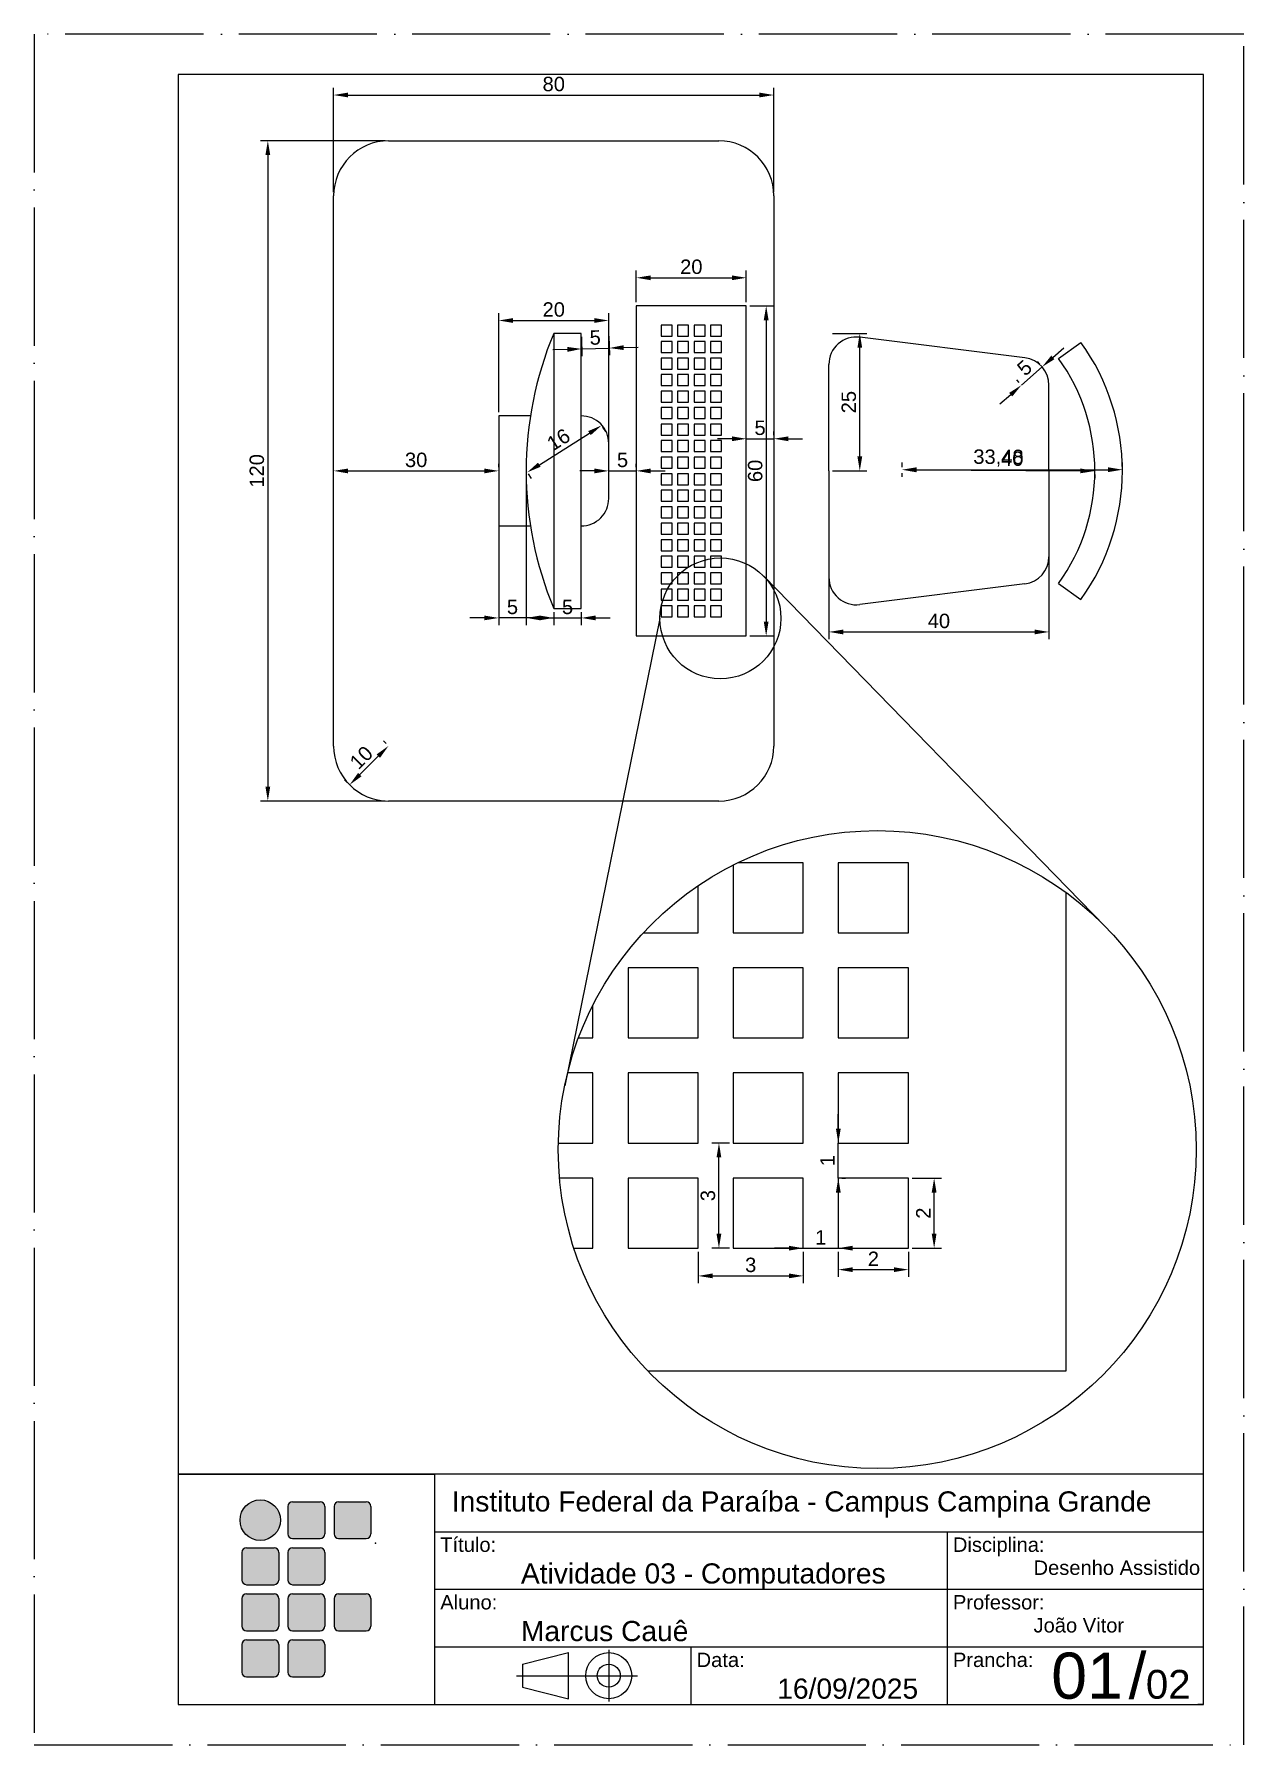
# Paper-space layout 'Layout1' of a CAD drawing. Header units: millimetres. Extents: x 0 to 210, y 0 to 297.
# The model-space entities are those that its viewports show. They can reach past a viewport. Long polylines and large blocks are cut down to what shows.
import ezdxf
from ezdxf.enums import TextEntityAlignment as Align

# ---------------------------------------------------------------- set-up
doc = ezdxf.new("R2010")
doc.units = ezdxf.units.MM
doc.linetypes.add('ACAD_ISO04W100', pattern=[30, 24, -3, 0, -3])
for name, color, linetype in [('Bordas', 10, 'Continuous'), ('Cotas', 5, 'Continuous'), ('Vports', 84, 'Continuous')]:
    doc.layers.add(name, color=color, linetype=linetype)
doc.layers.add('Limite_Folha', color=1, linetype='ACAD_ISO04W100', plot=False)
doc.layers.get('Vports').off()
doc.styles.get("Standard").update_dxf_attribs({"font": 'arial.ttf'})
doc.dimstyles.new('ISO-25', dxfattribs={"dimtxt": 2.5, "dimasz": 2.5, "dimexe": 1.25, "dimexo": 0.625, "dimtad": 1, "dimtxsty": 'Standard', "dimcen": 2.5, "dimadec": 0, "dimazin": 0, "dimtfac": 1, "dimtmove": 0, "dimatfit": 3, "dimfxl": 1, "dimarcsym": 0})

# ---------------------------------------------------------------- blocks, each defined once
blk = doc.blocks.new('Formato_A4')
at = {"layer": 'Bordas'}
blk.add_lwpolyline([(25, 7), (203, 7), (203, 290), (25, 290)], close=True, dxfattribs=at)
at = {"layer": 'Limite_Folha'}
blk.add_lwpolyline([(0, 0), (210, 0), (210, 297), (0, 297)], close=True, dxfattribs=at)
blk = doc.blocks.new('legenda_ifpb')
at = {"true_color": 0x991b1e}
h = blk.add_hatch(color=244, dxfattribs=at)
h.dxf.hatch_style = 1
h.paths.add_polyline_path([(-167.27, 32, 1), (-160.23, 32, 1)])
at = {"true_color": 0x136734}
h = blk.add_hatch(color=116, dxfattribs=at)
h.dxf.hatch_style = 1
h.paths.add_polyline_path([(-152.55, 34.4, 0.414214), (-153.35, 35.2), (-158.15, 35.2, 0.414214), (-158.95, 34.4), (-158.95, 29.6, 0.414214), (-158.15, 28.8), (-153.35, 28.8, 0.414214), (-152.55, 29.6)])
h.paths.add_polyline_path([(-144.55, 34.4, 0.414214), (-145.35, 35.2), (-150.15, 35.2, 0.414214), (-150.95, 34.4), (-150.95, 29.6, 0.414214), (-150.15, 28.8), (-145.35, 28.8, 0.414214), (-144.55, 29.6)])
h.paths.add_polyline_path([(-152.55, 26.4, 0.414214), (-153.35, 27.2), (-158.15, 27.2, 0.414214), (-158.95, 26.4), (-158.95, 21.6, 0.414214), (-158.15, 20.8), (-153.35, 20.8, 0.414214), (-152.55, 21.6)])
h.paths.add_polyline_path([(-160.55, 26.4, 0.414214), (-161.35, 27.2), (-166.15, 27.2, 0.414214), (-166.95, 26.4), (-166.95, 21.6, 0.414214), (-166.15, 20.8), (-161.35, 20.8, 0.414214), (-160.55, 21.6)])
h.paths.add_polyline_path([(-160.55, 18.4, 0.414214), (-161.35, 19.2), (-166.15, 19.2, 0.414214), (-166.95, 18.4), (-166.95, 13.6, 0.414214), (-166.15, 12.8), (-161.35, 12.8, 0.414214), (-160.55, 13.6)])
h.paths.add_polyline_path([(-152.55, 18.4, 0.414214), (-153.35, 19.2), (-158.15, 19.2, 0.414214), (-158.95, 18.4), (-158.95, 13.6, 0.414214), (-158.15, 12.8), (-153.35, 12.8, 0.414214), (-152.55, 13.6)])
h.paths.add_polyline_path([(-144.55, 18.4, 0.414214), (-145.35, 19.2), (-150.15, 19.2, 0.414214), (-150.95, 18.4), (-150.95, 13.6, 0.414214), (-150.15, 12.8), (-145.35, 12.8, 0.414214), (-144.55, 13.6)])
h.paths.add_polyline_path([(-152.55, 10.4, 0.414214), (-153.35, 11.2), (-158.15, 11.2, 0.414214), (-158.95, 10.4), (-158.95, 5.6, 0.414214), (-158.15, 4.8), (-153.35, 4.8, 0.414214), (-152.55, 5.6)])
h.paths.add_polyline_path([(-160.55, 10.4, 0.414214), (-161.35, 11.2), (-166.15, 11.2, 0.414214), (-166.95, 10.4), (-166.95, 5.6, 0.414214), (-166.15, 4.8), (-161.35, 4.8, 0.414214), (-160.55, 5.6)])
for p, q in [((0, 40), (-178, 40)), ((-178, 40), (-178, 0)), ((-178, 40), (-133.5, 40)), ((-133.5, 40), (-133.5, 0)), ((0, 0), (0, 40)), ((-158.95, 34.4), (-158.95, 29.6)), ((-158.15, 35.2), (-153.35, 35.2)), ((-152.55, 34.4), (-152.55, 29.6)), ((-150.95, 34.4), (-150.95, 29.6)), ((-150.15, 35.2), (-145.35, 35.2)), ((-144.55, 34.4), (-144.55, 29.6)), ((-133.5, 30), (0, 30)), ((-44.5, 30), (-44.5, 0)), ((-166.15, 27.2), (-161.35, 27.2)), ((-158.15, 28.8), (-153.35, 28.8)), ((-158.15, 27.2), (-153.35, 27.2)), ((-150.15, 28.8), (-145.35, 28.8)), ((-166.95, 26.4), (-166.95, 21.6)), ((-160.55, 26.4), (-160.55, 21.6)), ((-158.95, 26.4), (-158.95, 21.6)), ((-152.55, 26.4), (-152.55, 21.6)), ((-166.15, 20.8), (-161.35, 20.8)), ((-158.15, 20.8), (-153.35, 20.8)), ((-166.95, 18.4), (-166.95, 13.6)), ((-166.15, 19.2), (-161.35, 19.2)), ((-160.55, 18.4), (-160.55, 13.6)), ((-158.95, 18.4), (-158.95, 13.6)), ((-158.15, 19.2), (-153.35, 19.2)), ((-152.55, 18.4), (-152.55, 13.6)), ((-150.95, 18.4), (-150.95, 13.6)), ((-150.15, 19.2), (-145.35, 19.2)), ((-144.55, 18.4), (-144.55, 13.6)), ((-133.5, 20), (0, 20)), ((-166.15, 12.8), (-161.35, 12.8)), ((-158.15, 12.8), (-153.35, 12.8)), ((-150.15, 12.8), (-145.35, 12.8)), ((-166.95, 10.4), (-166.95, 5.6)), ((-166.15, 11.2), (-161.35, 11.2)), ((-160.55, 10.4), (-160.55, 5.6)), ((-158.95, 10.4), (-158.95, 5.6)), ((-158.15, 11.2), (-153.35, 11.2)), ((-152.55, 10.4), (-152.55, 5.6)), ((-133.5, 10), (0, 10)), ((-118.25, 7), (-110.25, 9)), ((-110.25, 1), (-110.25, 9)), ((-103.25, 9.5), (-103.25, 0.5)), ((-89, 10), (-89, 0)), ((-118.25, 7), (-118.25, 3)), ((-166.15, 4.8), (-161.35, 4.8)), ((-158.15, 4.8), (-153.35, 4.8)), ((-118.25, 3), (-110.25, 1)), ((-178, 0), (0, 0)), ((0, 0), (-1, 0))]:
    blk.add_line(p, q)
at = {"linetype": 'ACAD_ISO04W100'}
blk.add_line((-119.25, 5), (-98.25, 5), dxfattribs=at)
for centre, radius in [((-163.75, 32), 3.52), ((-103.25, 5), 4), ((-103.25, 5), 2)]:
    blk.add_circle(centre, radius)
for centre, start, end in [((-158.15, 34.4), 90, 180), ((-153.35, 34.4), 0, 90), ((-150.15, 34.4), 90, 180), ((-145.35, 34.4), 0, 90), ((-166.15, 26.4), 90, 180), ((-161.35, 26.4), 0, 90), ((-158.15, 29.6), 180, 270), ((-158.15, 26.4), 90, 180), ((-153.35, 29.6), 270, 0), ((-153.35, 26.4), 0, 90), ((-150.15, 29.6), 180, 270), ((-145.35, 29.6), 270, 0), ((-166.15, 21.6), 180, 270), ((-161.35, 21.6), 270, 0), ((-158.15, 21.6), 180, 270), ((-153.35, 21.6), 270, 0), ((-166.15, 18.4), 90, 180), ((-161.35, 18.4), 0, 90), ((-158.15, 18.4), 90, 180), ((-153.35, 18.4), 0, 90), ((-150.15, 18.4), 90, 180), ((-145.35, 18.4), 0, 90), ((-166.15, 13.6), 180, 270), ((-161.35, 13.6), 270, 0), ((-158.15, 13.6), 180, 270), ((-153.35, 13.6), 270, 0), ((-150.15, 13.6), 180, 270), ((-145.35, 13.6), 270, 0), ((-166.15, 10.4), 90, 180), ((-161.35, 10.4), 0, 90), ((-158.15, 10.4), 90, 180), ((-153.35, 10.4), 0, 90), ((-166.15, 5.6), 180, 270), ((-161.35, 5.6), 270, 0), ((-158.15, 5.6), 180, 270), ((-153.35, 5.6), 270, 0)]:
    blk.add_arc(centre, 0.8, start, end)
blk.add_point((-143.75, 28))
blk.add_text('/', height=8).set_placement((-13, 1))
at = {"attachment_point": 1}
for s, width, insert, char_height in [('Instituto Federal da Paraíba - Campus Campina Grande', 142.7313, (-130.5, 37), 3.5), ('Título:', 42.3317, (-132.5, 29), 2.5), ('Disciplina:', 42.3317, (-43.5, 29), 2.5), ('Desenho Assistido', 36.4824, (-29.5, 25), 2.5), ('Aluno:', 42.3317, (-132.5, 19), 2.5), ('Professor:', 42.3317, (-43.5, 19), 2.5), ('João Vitor', 36.4824, (-29.5, 15), 2.5), ('Data:', 42.3317, (-88, 9), 2.5), ('Prancha:', 42.3317, (-43.5, 9), 2.5)]:
    blk.add_mtext_dynamic_manual_height_columns(s, width=width, gutter_width=12.5, heights=[0], dxfattribs=dict(at, insert=insert, char_height=char_height))
for tag, p, height in [('TITULO', (-118.5, 21), 3.5), ('NOME', (-118.5, 11), 3.5), ('TFOLHAS', (-10, 1), 5), ('DATA', (-74, 1), 3.5)]:
    blk.add_attdef(tag, p, '', height=height)
blk.add_attdef('FOLHA', text='', height=8).set_placement((-14, 1), align=Align.RIGHT)
blk = doc.blocks.new('*D22')
at = {"layer": 'Cotas', "color": 0, "lineweight": -2, "transparency": 16777216}
for p, q in [((51.98, 269.57), (51.98, 287.69)), ((54.48, 286.44), (125.91, 286.44)), ((128.41, 269.57), (128.41, 287.69))]:
    blk.add_line(p, q, dxfattribs=at)
at = {"layer": 'Cotas', "color": 0, "transparency": 16777216}
for points in [[(54.48, 286.86), (54.48, 286.03), (51.98, 286.44)], [(125.91, 286.86), (125.91, 286.03), (128.41, 286.44)]]:
    blk.add_solid(points, dxfattribs=at)
at = {"layer": 'Defpoints', "color": 0, "transparency": 16777216}
for p in [(128.41, 286.44), (51.98, 268.94), (128.41, 268.94)]:
    blk.add_point(p, dxfattribs=at)
at = {"layer": 'Cotas', "color": 0, "transparency": 16777216, "insert": (90.2, 288.34), "char_height": 2.5, "attachment_point": 5}
blk.add_mtext('80', dxfattribs=at)
blk = doc.blocks.new('*D23')
at = {"layer": 'Cotas', "color": 0, "lineweight": -2, "transparency": 16777216}
for p, q in [((60.91, 278.5), (39.31, 278.5)), ((40.56, 276), (40.56, 166.36)), ((60.91, 163.86), (39.31, 163.86))]:
    blk.add_line(p, q, dxfattribs=at)
at = {"layer": 'Cotas', "color": 0, "transparency": 16777216}
for points in [[(40.14, 276), (40.98, 276), (40.56, 278.5)], [(40.14, 166.36), (40.98, 166.36), (40.56, 163.86)]]:
    blk.add_solid(points, dxfattribs=at)
at = {"layer": 'Defpoints', "color": 0, "transparency": 16777216}
for p in [(61.54, 278.5), (40.56, 163.86), (61.54, 163.86)]:
    blk.add_point(p, dxfattribs=at)
at = {"layer": 'Cotas', "color": 0, "transparency": 16777216, "insert": (38.66, 221.18), "char_height": 2.5, "attachment_point": 5, "rotation": 90}
blk.add_mtext('120', dxfattribs=at)
blk = doc.blocks.new('*D24')
at = {"layer": 'Cotas', "color": 0, "lineweight": -2, "transparency": 16777216}
for p, q in [((80.64, 231.36), (80.64, 248.54)), ((83.14, 247.29), (97.25, 247.29)), ((99.75, 221.8), (99.75, 248.54))]:
    blk.add_line(p, q, dxfattribs=at)
at = {"layer": 'Cotas', "color": 0, "transparency": 16777216}
for points in [[(83.14, 247.71), (83.14, 246.88), (80.64, 247.29)], [(97.25, 247.71), (97.25, 246.88), (99.75, 247.29)]]:
    blk.add_solid(points, dxfattribs=at)
at = {"layer": 'Defpoints', "color": 0, "transparency": 16777216}
for p in [(99.75, 247.29), (80.64, 230.73), (99.75, 221.18)]:
    blk.add_point(p, dxfattribs=at)
at = {"layer": 'Cotas', "color": 0, "transparency": 16777216, "insert": (90.2, 249.19), "char_height": 2.5, "attachment_point": 5}
blk.add_mtext('20', dxfattribs=at)
blk = doc.blocks.new('*D25')
at = {"layer": 'Cotas', "color": 0, "lineweight": -2, "transparency": 16777216}
for p, q in [((51.98, 221.8), (51.98, 222.43)), ((54.48, 221.18), (78.14, 221.18)), ((80.64, 221.8), (80.64, 222.43))]:
    blk.add_line(p, q, dxfattribs=at)
at = {"layer": 'Cotas', "color": 0, "transparency": 16777216}
for points in [[(54.48, 221.59), (54.48, 220.76), (51.98, 221.18)], [(78.14, 221.59), (78.14, 220.76), (80.64, 221.18)]]:
    blk.add_solid(points, dxfattribs=at)
at = {"layer": 'Defpoints', "color": 0, "transparency": 16777216}
for p in [(51.98, 221.18), (80.64, 221.18), (80.64, 221.18)]:
    blk.add_point(p, dxfattribs=at)
at = {"layer": 'Cotas', "color": 0, "transparency": 16777216, "insert": (66.31, 223.08), "char_height": 2.5, "attachment_point": 5}
blk.add_mtext('30', dxfattribs=at)
blk = doc.blocks.new('*D26')
at = {"layer": 'Cotas', "color": 0, "lineweight": -2, "transparency": 16777216}
for p, q in [((97.25, 221.18), (94.75, 221.18)), ((99.75, 221.8), (99.75, 222.43)), ((99.75, 221.18), (104.53, 221.18)), ((104.53, 221.8), (104.53, 222.43)), ((107.03, 221.18), (109.53, 221.18))]:
    blk.add_line(p, q, dxfattribs=at)
at = {"layer": 'Cotas', "color": 0, "transparency": 16777216}
for points in [[(97.25, 221.59), (97.25, 220.76), (99.75, 221.18)], [(107.03, 221.59), (107.03, 220.76), (104.53, 221.18)]]:
    blk.add_solid(points, dxfattribs=at)
at = {"layer": 'Defpoints', "color": 0, "transparency": 16777216}
for p in [(99.75, 221.18), (104.53, 221.18), (104.53, 221.18)]:
    blk.add_point(p, dxfattribs=at)
at = {"layer": 'Cotas', "color": 0, "transparency": 16777216, "insert": (102.14, 223.07), "char_height": 2.5, "attachment_point": 5}
blk.add_mtext('5', dxfattribs=at)
blk = doc.blocks.new('*D27')
at = {"layer": 'Cotas', "color": 0, "lineweight": -2, "transparency": 16777216}
for p, q in [((121.13, 226.76), (118.63, 226.76)), ((123.63, 227.38), (123.63, 228.01)), ((123.63, 226.76), (128.41, 226.76)), ((128.41, 227.38), (128.41, 228.01)), ((130.91, 226.76), (133.41, 226.76))]:
    blk.add_line(p, q, dxfattribs=at)
at = {"layer": 'Cotas', "color": 0, "transparency": 16777216}
for points in [[(121.13, 227.17), (121.13, 226.34), (123.63, 226.76)], [(130.91, 227.17), (130.91, 226.34), (128.41, 226.76)]]:
    blk.add_solid(points, dxfattribs=at)
at = {"layer": 'Defpoints', "color": 0, "transparency": 16777216}
for p in [(123.63, 226.76), (128.41, 226.76), (128.41, 226.76)]:
    blk.add_point(p, dxfattribs=at)
at = {"layer": 'Cotas', "color": 0, "transparency": 16777216, "insert": (126.02, 228.65), "char_height": 2.5, "attachment_point": 5}
blk.add_mtext('5', dxfattribs=at)
blk = doc.blocks.new('*D28')
at = {"layer": 'Cotas', "color": 0, "lineweight": -2, "transparency": 16777216}
for p, q in [((137.96, 220.55), (137.96, 191.97)), ((176.18, 220.55), (176.18, 191.97)), ((140.46, 193.22), (173.68, 193.22))]:
    blk.add_line(p, q, dxfattribs=at)
at = {"layer": 'Cotas', "color": 0, "transparency": 16777216}
for points in [[(140.46, 193.63), (140.46, 192.8), (137.96, 193.22)], [(173.68, 193.63), (173.68, 192.8), (176.18, 193.22)]]:
    blk.add_solid(points, dxfattribs=at)
at = {"layer": 'Defpoints', "color": 0, "transparency": 16777216}
for p in [(137.96, 221.18), (176.18, 221.18), (176.18, 193.22)]:
    blk.add_point(p, dxfattribs=at)
at = {"layer": 'Cotas', "color": 0, "transparency": 16777216, "insert": (157.07, 195.12), "char_height": 2.5, "attachment_point": 5}
blk.add_mtext('40', dxfattribs=at)
blk = doc.blocks.new('*D29')
at = {"layer": 'Cotas', "color": 0, "lineweight": -2, "transparency": 16777216}
for p, q in [((138.59, 245.06), (144.58, 245.06)), ((143.33, 223.68), (143.33, 242.56)), ((138.59, 221.18), (144.58, 221.18))]:
    blk.add_line(p, q, dxfattribs=at)
at = {"layer": 'Cotas', "color": 0, "transparency": 16777216}
for points in [[(142.92, 242.56), (143.75, 242.56), (143.33, 245.06)], [(142.92, 223.68), (143.75, 223.68), (143.33, 221.18)]]:
    blk.add_solid(points, dxfattribs=at)
at = {"layer": 'Defpoints', "color": 0, "transparency": 16777216}
for p in [(137.96, 245.06), (143.33, 245.06), (137.96, 221.18)]:
    blk.add_point(p, dxfattribs=at)
at = {"layer": 'Cotas', "color": 0, "transparency": 16777216, "insert": (141.43, 233.12), "char_height": 2.5, "attachment_point": 5, "rotation": 90}
blk.add_mtext('25', dxfattribs=at)
blk = doc.blocks.new('*D30')
at = {"layer": 'Cotas', "color": 0, "lineweight": -2, "transparency": 16777216}
for p, q in [((61.09, 173.85), (60.63, 174.32)), ((59.74, 171.67), (56.52, 168.45)), ((54.34, 167.1), (53.87, 167.56))]:
    blk.add_line(p, q, dxfattribs=at)
at = {"layer": 'Cotas', "color": 0, "transparency": 16777216}
for points in [[(59.45, 171.96), (60.04, 171.37), (61.51, 173.43)], [(56.23, 168.74), (56.82, 168.15), (54.76, 166.68)]]:
    blk.add_solid(points, dxfattribs=at)
at = {"layer": 'Defpoints', "color": 0, "transparency": 16777216}
for p in [(61.54, 173.41), (54.76, 166.68), (54.78, 166.65)]:
    blk.add_point(p, dxfattribs=at)
at = {"layer": 'Cotas', "color": 0, "transparency": 16777216, "insert": (56.79, 171.4), "char_height": 2.5, "attachment_point": 5, "rotation": 45}
blk.add_mtext('10', dxfattribs=at)
blk = doc.blocks.new('*D31')
at = {"layer": 'Cotas', "color": 0, "lineweight": -2, "transparency": 16777216}
for p, q in [((90.2, 196.67), (90.2, 194.4)), ((94.97, 196.67), (94.97, 194.4)), ((87.7, 195.65), (85.2, 195.65)), ((90.2, 195.65), (94.97, 195.65)), ((97.47, 195.65), (99.97, 195.65))]:
    blk.add_line(p, q, dxfattribs=at)
at = {"layer": 'Cotas', "color": 0, "transparency": 16777216}
for points in [[(87.7, 196.07), (87.7, 195.24), (90.2, 195.65)], [(97.47, 196.07), (97.47, 195.24), (94.97, 195.65)]]:
    blk.add_solid(points, dxfattribs=at)
at = {"layer": 'Defpoints', "color": 0, "transparency": 16777216}
for p in [(90.2, 197.29), (94.97, 197.29), (94.97, 195.65)]:
    blk.add_point(p, dxfattribs=at)
at = {"layer": 'Cotas', "color": 0, "transparency": 16777216, "insert": (92.59, 197.55), "char_height": 2.5, "attachment_point": 5}
blk.add_mtext('5', dxfattribs=at)
blk = doc.blocks.new('*D32')
at = {"layer": 'Cotas', "color": 0, "lineweight": -2, "transparency": 16777216}
for p, q in [((94.99, 244.44), (95.1, 241.11)), ((99.77, 244.58), (99.87, 241.26)), ((92.56, 242.28), (90.06, 242.2)), ((95.06, 242.36), (99.83, 242.51)), ((102.33, 242.58), (104.83, 242.66))]:
    blk.add_line(p, q, dxfattribs=at)
at = {"layer": 'Cotas', "color": 0, "transparency": 16777216}
for points in [[(92.55, 242.7), (92.57, 241.86), (95.06, 242.36)], [(102.32, 243), (102.35, 242.17), (99.83, 242.51)]]:
    blk.add_solid(points, dxfattribs=at)
at = {"layer": 'Defpoints', "color": 0, "transparency": 16777216}
for p in [(94.97, 245.06), (99.75, 245.21), (99.83, 242.51)]:
    blk.add_point(p, dxfattribs=at)
at = {"layer": 'Cotas', "color": 0, "transparency": 16777216, "insert": (97.39, 244.33), "char_height": 2.5, "attachment_point": 5, "rotation": 1.7761}
blk.add_mtext('5', dxfattribs=at)
blk = doc.blocks.new('*D33')
at = {"layer": 'Cotas', "color": 0, "lineweight": -2, "transparency": 16777216}
for p, q in [((80.64, 220.55), (80.64, 194.4)), ((85.42, 220.55), (85.42, 194.4)), ((78.14, 195.65), (75.64, 195.65)), ((85.42, 195.65), (80.64, 195.65)), ((87.92, 195.65), (90.42, 195.65))]:
    blk.add_line(p, q, dxfattribs=at)
at = {"layer": 'Cotas', "color": 0, "transparency": 16777216}
for points in [[(78.14, 196.07), (78.14, 195.24), (80.64, 195.65)], [(87.92, 196.07), (87.92, 195.24), (85.42, 195.65)]]:
    blk.add_solid(points, dxfattribs=at)
at = {"layer": 'Defpoints', "color": 0, "transparency": 16777216}
for p in [(80.64, 221.18), (85.42, 221.18), (80.64, 195.65)]:
    blk.add_point(p, dxfattribs=at)
at = {"layer": 'Cotas', "color": 0, "transparency": 16777216, "insert": (83.03, 197.55), "char_height": 2.5, "attachment_point": 5}
blk.add_mtext('5', dxfattribs=at)
blk = doc.blocks.new('*D34')
at = {"layer": 'Cotas', "color": 0, "lineweight": -2, "transparency": 16777216}
for p, q in [((98.68, 228.8), (99.18, 228.02)), ((87.7, 222.25), (96.4, 227.74)), ((85.75, 220.65), (86.25, 219.86))]:
    blk.add_line(p, q, dxfattribs=at)
at = {"layer": 'Cotas', "color": 0, "transparency": 16777216}
for points in [[(96.18, 228.09), (96.62, 227.39), (98.51, 229.08)], [(87.47, 222.61), (87.92, 221.9), (85.58, 220.92)]]:
    blk.add_solid(points, dxfattribs=at)
at = {"layer": 'Defpoints', "color": 0, "transparency": 16777216}
for p in [(98.35, 229.33), (98.51, 229.08), (85.42, 221.18)]:
    blk.add_point(p, dxfattribs=at)
at = {"layer": 'Cotas', "color": 0, "transparency": 16777216, "insert": (91.03, 226.61), "char_height": 2.5, "attachment_point": 5, "rotation": 32.2356}
blk.add_mtext('16', dxfattribs=at)
blk = doc.blocks.new('*D35')
at = {"layer": 'Cotas', "color": 0, "lineweight": -2, "transparency": 16777216}
for p, q in [((104.53, 250.46), (104.53, 255.96)), ((123.63, 250.46), (123.63, 255.96)), ((107.03, 254.71), (121.13, 254.71))]:
    blk.add_line(p, q, dxfattribs=at)
at = {"layer": 'Cotas', "color": 0, "transparency": 16777216}
for points in [[(107.03, 255.12), (107.03, 254.29), (104.53, 254.71)], [(121.13, 255.12), (121.13, 254.29), (123.63, 254.71)]]:
    blk.add_solid(points, dxfattribs=at)
at = {"layer": 'Defpoints', "color": 0, "transparency": 16777216}
for p in [(123.63, 254.71), (104.53, 249.84), (123.63, 249.84)]:
    blk.add_point(p, dxfattribs=at)
at = {"layer": 'Cotas', "color": 0, "transparency": 16777216, "insert": (114.08, 256.61), "char_height": 2.5, "attachment_point": 5}
blk.add_mtext('20', dxfattribs=at)
blk = doc.blocks.new('*D37')
at = {"layer": 'Cotas', "color": 0, "lineweight": -2, "transparency": 16777216}
for p, q in [((124.26, 249.84), (128.33, 249.84)), ((127.08, 247.34), (127.08, 195.02)), ((124.26, 192.52), (128.33, 192.52))]:
    blk.add_line(p, q, dxfattribs=at)
at = {"layer": 'Cotas', "color": 0, "transparency": 16777216}
for points in [[(126.66, 247.34), (127.5, 247.34), (127.08, 249.84)], [(126.66, 195.02), (127.5, 195.02), (127.08, 192.52)]]:
    blk.add_solid(points, dxfattribs=at)
at = {"layer": 'Defpoints', "color": 0, "transparency": 16777216}
for p in [(123.63, 249.84), (123.63, 192.52), (127.08, 192.52)]:
    blk.add_point(p, dxfattribs=at)
at = {"layer": 'Cotas', "color": 0, "transparency": 16777216, "insert": (125.18, 221.18), "char_height": 2.5, "attachment_point": 5, "rotation": 90}
blk.add_mtext('60', dxfattribs=at)
blk = doc.blocks.new('*D38')
at = {"layer": 'Cotas', "color": 0, "lineweight": -2, "transparency": 16777216}
for p, q in [((176.86, 240.88), (178.73, 242.54)), ((171.4, 236.07), (174.98, 239.23)), ((174.57, 239.7), (174.16, 240.17)), ((170.99, 236.54), (170.57, 237)), ((169.53, 234.41), (167.65, 232.76))]:
    blk.add_line(p, q, dxfattribs=at)
at = {"layer": 'Cotas', "color": 0, "transparency": 16777216}
for points in [[(176.58, 241.2), (177.13, 240.57), (174.98, 239.23)], [(169.25, 234.72), (169.8, 234.1), (171.4, 236.07)]]:
    blk.add_solid(points, dxfattribs=at)
at = {"layer": 'Defpoints', "color": 0, "transparency": 16777216}
for p in [(174.98, 239.23), (174.98, 239.23), (171.4, 236.07)]:
    blk.add_point(p, dxfattribs=at)
at = {"layer": 'Cotas', "color": 0, "transparency": 16777216, "insert": (171.94, 239.07), "char_height": 2.5, "attachment_point": 5, "rotation": 41.4375}
blk.add_mtext('5', dxfattribs=at)
blk = doc.blocks.new('*D39')
at = {"layer": 'Cotas', "color": 0, "lineweight": -2, "transparency": 16777216}
for p, q in [((150.7, 221.8), (150.7, 222.64)), ((153.2, 221.39), (186.42, 221.39)), ((188.92, 221.8), (188.92, 222.64))]:
    blk.add_line(p, q, dxfattribs=at)
at = {"layer": 'Cotas', "color": 0, "transparency": 16777216}
for points in [[(153.2, 221.81), (153.2, 220.97), (150.7, 221.39)], [(186.42, 221.81), (186.42, 220.97), (188.92, 221.39)]]:
    blk.add_solid(points, dxfattribs=at)
at = {"layer": 'Defpoints', "color": 0, "transparency": 16777216}
for p in [(150.7, 221.18), (188.92, 221.39), (188.92, 221.18)]:
    blk.add_point(p, dxfattribs=at)
at = {"layer": 'Cotas', "color": 0, "transparency": 16777216, "insert": (169.81, 223.29), "char_height": 2.5, "attachment_point": 5}
blk.add_mtext('40', dxfattribs=at)
blk = doc.blocks.new('*D40')
at = {"layer": 'Cotas', "color": 0, "lineweight": -2, "transparency": 16777216}
for p, q in [((150.65, 220.76), (150.65, 220.13)), ((153.16, 221.36), (181.64, 221.18)), ((184.14, 220.55), (184.13, 219.92))]:
    blk.add_line(p, q, dxfattribs=at)
at = {"layer": 'Cotas', "color": 0, "transparency": 16777216}
for points in [[(153.16, 221.78), (153.16, 220.94), (150.66, 221.38)], [(181.64, 221.6), (181.64, 220.77), (184.14, 221.17)]]:
    blk.add_solid(points, dxfattribs=at)
at = {"layer": 'Defpoints', "color": 0, "transparency": 16777216}
for p in [(150.66, 221.39), (184.14, 221.18), (184.14, 221.17)]:
    blk.add_point(p, dxfattribs=at)
at = {"layer": 'Cotas', "color": 0, "transparency": 16777216, "insert": (167.41, 223.4), "char_height": 2.5, "attachment_point": 5, "rotation": 359.6426}
blk.add_mtext('33,48', dxfattribs=at)
blk = doc.blocks.new('*D41')
at = {"layer": 'Cotas', "color": 0, "lineweight": -2, "transparency": 16777216}
for p, q in [((131.02, 86.22), (128.52, 86.22)), ((133.52, 86.22), (139.6, 86.22)), ((142.1, 86.22), (144.6, 86.22)), ((133.52, 85.6), (133.52, 84.97)), ((139.6, 85.6), (139.6, 84.97))]:
    blk.add_line(p, q, dxfattribs=at)
at = {"layer": 'Cotas', "color": 0, "transparency": 16777216}
for points in [[(131.02, 86.64), (131.02, 85.81), (133.52, 86.22)], [(142.1, 86.64), (142.1, 85.81), (139.6, 86.22)]]:
    blk.add_solid(points, dxfattribs=at)
at = {"layer": 'Defpoints', "color": 0, "transparency": 16777216}
for p in [(133.52, 86.22), (139.6, 86.22), (139.6, 86.22)]:
    blk.add_point(p, dxfattribs=at)
at = {"layer": 'Cotas', "color": 0, "transparency": 16777216, "insert": (136.56, 88.1), "char_height": 2.5, "attachment_point": 5}
blk.add_mtext('1', dxfattribs=at)
blk = doc.blocks.new('*D42')
at = {"layer": 'Cotas', "color": 0, "lineweight": -2, "transparency": 16777216}
for p, q in [((152.4, 98.39), (157.49, 98.39)), ((156.24, 88.72), (156.24, 95.89)), ((152.4, 86.22), (157.49, 86.22))]:
    blk.add_line(p, q, dxfattribs=at)
at = {"layer": 'Cotas', "color": 0, "transparency": 16777216}
for points in [[(155.82, 95.89), (156.65, 95.89), (156.24, 98.39)], [(155.82, 88.72), (156.65, 88.72), (156.24, 86.22)]]:
    blk.add_solid(points, dxfattribs=at)
at = {"layer": 'Defpoints', "color": 0, "transparency": 16777216}
for p in [(151.77, 98.39), (156.24, 98.39), (151.77, 86.22)]:
    blk.add_point(p, dxfattribs=at)
at = {"layer": 'Cotas', "color": 0, "transparency": 16777216, "insert": (154.36, 92.31), "char_height": 2.5, "attachment_point": 5, "rotation": 90}
blk.add_mtext('2', dxfattribs=at)
blk = doc.blocks.new('*D43')
at = {"layer": 'Cotas', "color": 0, "lineweight": -2, "transparency": 16777216}
for p, q in [((139.6, 85.6), (139.6, 81.25)), ((151.77, 85.6), (151.77, 81.25)), ((142.1, 82.5), (149.27, 82.5))]:
    blk.add_line(p, q, dxfattribs=at)
at = {"layer": 'Cotas', "color": 0, "transparency": 16777216}
for points in [[(142.1, 82.91), (142.1, 82.08), (139.6, 82.5)], [(149.27, 82.91), (149.27, 82.08), (151.77, 82.5)]]:
    blk.add_solid(points, dxfattribs=at)
at = {"layer": 'Defpoints', "color": 0, "transparency": 16777216}
for p in [(139.6, 86.22), (151.77, 86.22), (151.77, 82.5)]:
    blk.add_point(p, dxfattribs=at)
at = {"layer": 'Cotas', "color": 0, "transparency": 16777216, "insert": (145.69, 84.38), "char_height": 2.5, "attachment_point": 5}
blk.add_mtext('2', dxfattribs=at)
blk = doc.blocks.new('*D44')
at = {"layer": 'Cotas', "color": 0, "lineweight": -2, "transparency": 16777216}
for p, q in [((139.6, 106.98), (139.6, 109.48)), ((139.6, 98.39), (139.6, 104.48)), ((140.23, 104.48), (140.85, 104.48)), ((140.23, 98.39), (140.85, 98.39)), ((139.6, 95.89), (139.6, 93.39))]:
    blk.add_line(p, q, dxfattribs=at)
at = {"layer": 'Cotas', "color": 0, "transparency": 16777216}
for points in [[(139.19, 106.98), (140.02, 106.98), (139.6, 104.48)], [(139.19, 95.89), (140.02, 95.89), (139.6, 98.39)]]:
    blk.add_solid(points, dxfattribs=at)
at = {"layer": 'Defpoints', "color": 0, "transparency": 16777216}
for p in [(139.6, 104.48), (139.6, 104.48), (139.6, 98.39)]:
    blk.add_point(p, dxfattribs=at)
at = {"layer": 'Cotas', "color": 0, "transparency": 16777216, "insert": (137.72, 101.43), "char_height": 2.5, "attachment_point": 5, "rotation": 90}
blk.add_mtext('1', dxfattribs=at)
blk = doc.blocks.new('*D45')
at = {"layer": 'Cotas', "color": 0, "lineweight": -2, "transparency": 16777216}
for p, q in [((115.27, 85.6), (115.27, 80.16)), ((133.52, 85.6), (133.52, 80.16)), ((117.77, 81.41), (131.02, 81.41))]:
    blk.add_line(p, q, dxfattribs=at)
at = {"layer": 'Cotas', "color": 0, "transparency": 16777216}
for points in [[(117.77, 81.83), (117.77, 81), (115.27, 81.41)], [(131.02, 81.83), (131.02, 81), (133.52, 81.41)]]:
    blk.add_solid(points, dxfattribs=at)
at = {"layer": 'Defpoints', "color": 0, "transparency": 16777216}
for p in [(115.27, 86.22), (133.52, 86.22), (133.52, 81.41)]:
    blk.add_point(p, dxfattribs=at)
at = {"layer": 'Cotas', "color": 0, "transparency": 16777216, "insert": (124.39, 83.31), "char_height": 2.5, "attachment_point": 5}
blk.add_mtext('3', dxfattribs=at)
blk = doc.blocks.new('*D46')
at = {"layer": 'Cotas', "color": 0, "lineweight": -2, "transparency": 16777216}
for p, q in [((120.72, 104.48), (117.63, 104.48)), ((118.88, 88.72), (118.88, 101.98)), ((120.72, 86.22), (117.63, 86.22))]:
    blk.add_line(p, q, dxfattribs=at)
at = {"layer": 'Cotas', "color": 0, "transparency": 16777216}
for points in [[(118.46, 101.98), (119.29, 101.98), (118.88, 104.48)], [(118.46, 88.72), (119.29, 88.72), (118.88, 86.22)]]:
    blk.add_solid(points, dxfattribs=at)
at = {"layer": 'Defpoints', "color": 0, "transparency": 16777216}
for p in [(118.88, 104.48), (121.35, 104.48), (121.35, 86.22)]:
    blk.add_point(p, dxfattribs=at)
at = {"layer": 'Cotas', "color": 0, "transparency": 16777216, "insert": (116.97, 95.35), "char_height": 2.5, "attachment_point": 5, "rotation": 90}
blk.add_mtext('3', dxfattribs=at)
blk = doc.blocks.new('*U10')
blk.add_lwpolyline([(-1, -1), (1, -1), (1, 1), (-1, 1)], close=True)
blk = doc.blocks.new('*U12')
at = {"color": 0, "linetype": 'ByBlock', "lineweight": -2, "transparency": 16777216}
for p in [(0, 51), (3, 51), (6, 51), (9, 51), (0, 48), (3, 48), (6, 48), (9, 48), (0, 45), (3, 45), (6, 45), (9, 45), (0, 42), (3, 42), (6, 42), (9, 42), (0, 39), (3, 39), (6, 39), (9, 39), (0, 36), (3, 36), (6, 36), (9, 36), (0, 33), (3, 33), (6, 33), (9, 33), (0, 30), (3, 30), (6, 30), (9, 30), (0, 27), (3, 27), (6, 27), (9, 27), (0, 24), (3, 24), (6, 24), (9, 24), (0, 21), (3, 21), (6, 21), (9, 21), (0, 18), (3, 18), (6, 18), (9, 18), (0, 15), (3, 15), (6, 15), (9, 15), (0, 12), (3, 12), (6, 12), (9, 12), (0, 9), (3, 9), (6, 9), (9, 9), (0, 6), (3, 6), (6, 6), (9, 6), (0, 3), (3, 3), (6, 3), (9, 3), (0, 0), (3, 0), (6, 0), (9, 0)]:
    blk.add_blockref('*U10', p, dxfattribs=at)
blk = doc.blocks.new('*U8')
for p, q in [((-61.667, 60), (-1.667, 60)), ((-71.667, -50), (-71.667, 50)), ((8.333, 50), (8.333, -50)), ((-26.667, 25), (-31.667, 25)), ((-31.667, 25), (-31.667, -25)), ((-26.667, 0), (-26.667, 25)), ((53.954, 20.547), (23.954, 24.297)), ((60.079, 20.439), (64.138, 23.358)), ((18.333, 0), (18.333, 19.336)), ((58.333, 0), (58.333, 15.586)), ((-26.667, -25), (-26.667, 0)), ((18.333, 0), (18.333, -19.336)), ((58.333, 0), (58.333, -15.586)), ((60.079, -20.439), (64.138, -23.358)), ((53.954, -20.547), (23.954, -24.297)), ((-31.667, -25), (-26.667, -25)), ((-1.667, -60), (-61.667, -60))]:
    blk.add_line(p, q)
blk.add_lwpolyline([(-16.667, -30), (3.333, -30), (3.333, 30), (-16.667, 30)], close=True)
blk.add_lwpolyline([(-35.893, 10), (-41.667, 10), (-41.667, -10), (-35.893, -10)])
blk.add_lwpolyline([(-26.667, -10, 0.414214), (-21.667, -5), (-21.667, 5, 0.414214), (-26.667, 10)], format="xyb")
for centre, radius, start, end in [((-61.667, 50), 10, 90, 180), ((-1.667, 50), 10, 0, 90), ((28.333, 0), 65, 157.38014, 202.61986), ((23.333, 19.336), 5, 82.875, 180), ((31.667, 0), 40, 324.2703, 35.7297), ((53.333, 15.586), 5, 0, 82.875), ((31.667, 0), 35, 324.2703, 35.7297), ((53.333, -15.586), 5, 277.125, 0), ((23.333, -19.336), 5, 180, 277.125), ((-61.667, -50), 10, 180, 270), ((-1.667, -50), 10, 270, 0)]:
    blk.add_arc(centre, radius, start, end)
blk.add_blockref('*U12', (-11.167, -25.5))
blk = doc.blocks.new('*U9')
at = {"color": 0, "linetype": 'ByBlock', "lineweight": -2, "transparency": 16777216}
blk.add_blockref('*U8', (200, 180), dxfattribs=at)

msp = doc.modelspace()

# ---------------------------------------------------------------- block references
msp.add_blockref('*U9', (71.667, 60))

psp = doc.layouts.get("Layout1")

# ---------------------------------------------------------------- linework, layer by layer
for p, q in [((126.655, 202.8945), (186.0166, 142.0039)), ((108.6458, 195.5686), (92.1058, 114.4064))]:
    psp.add_line(p, q)
for centre, radius in [((119.1404, 195.5686), 10.4947), ((146.3657, 103.3488), 55.3752)]:
    psp.add_circle(centre, radius)

# ---------------------------------------------------------------- block references
psp.add_blockref('Formato_A4', (0, 0))
psp.add_blockref('legenda_ifpb', (203, 7)).add_auto_attribs({'NOME': 'Marcus Cauê', 'TITULO': 'Atividade 03 - Computadores', 'DATA': '16/09/2025', 'FOLHA': '01', 'TFOLHAS': '02'})

# ---------------------------------------------------------------- dimensions: what is measured, and where the dimension line sits
at = {"layer": 'Cotas'}
for base, p1, p2, override, picture, middle in [((128.411, 286.4433), (51.9824, 268.9447), (128.411, 268.9447), {"dimlfac": -1.046728}, '*D22', (90.1967, 288.3447)), ((123.6342, 254.7076), (104.5271, 249.8375), (123.6342, 249.8375), {"dimlfac": -1.046728}, '*D35', (114.0806, 256.609)), ((99.7503, 247.2917), (80.6431, 230.7304), (99.7503, 221.1768), {"dimlfac": -1.046728}, '*D24', (90.1967, 249.1931)), ((128.411, 226.7582), (123.6342, 226.7582), (128.411, 226.7582), {"dimlfac": -1.046728}, '*D27', (126.0226, 228.6546)), ((80.6431, 221.1768), (51.9824, 221.1768), (80.6431, 221.1768), {"dimlfac": -1.046728}, '*D25', (66.3128, 223.0791)), ((104.5271, 221.1768), (99.7503, 221.1768), (104.5271, 221.1768), {"dimlfac": -1.046728}, '*D26', (102.1387, 223.0731)), ((80.6431, 195.6522), (85.4199, 221.1768), (80.6431, 221.1768), {"dimlfac": -1.046728}, '*D33', (83.0315, 197.5485)), ((176.1789, 193.2159), (137.9646, 221.1768), (176.1789, 221.1768), {"dimlfac": -1.046728}, '*D28', (157.0718, 195.1174)), ((94.9735, 195.6522), (90.1967, 197.2928), (94.9735, 197.2928), {"dimlfac": -1.046728}, '*D31', (92.5851, 197.5485)), ((139.6024, 86.2231), (133.5182, 86.2231), (139.6024, 86.2231), {"dimlfac": -0.164361}, '*D41', (136.5603, 88.1032)), ((133.5182, 81.4121), (115.2658, 86.2231), (133.5182, 86.2231), {"dimlfac": -0.164361}, '*D45', (124.392, 83.3144)), ((151.7707, 82.4966), (139.6024, 86.2231), (151.7707, 86.2231), {"dimlfac": -0.164361}, '*D43', (145.6865, 84.3767))]:
    dim = psp.add_linear_dim(base=base, p1=p1, p2=p2, dimstyle='ISO-25', override=override, dxfattribs=at)
    dim.commit()
    dim.dimension.update_dxf_attribs({"geometry": picture, "text_midpoint": middle})
for base, p1, p2, override, picture, middle in [((40.5595, 163.8553), (61.536, 278.4982), (61.536, 163.8553), {"dimlfac": -1.046728}, '*D23', (38.658, 221.1768)), ((127.0785, 192.516), (123.6342, 249.8375), (123.6342, 192.516), {"dimlfac": -1.046728}, '*D37', (125.1771, 221.1768)), ((143.3339, 245.0607), (137.9646, 221.1768), (137.9646, 245.0607), {"dimlfac": -1.046728}, '*D29', (141.4324, 233.1187)), ((139.6024, 104.4756), (139.6024, 98.3914), (139.6024, 104.4756), {"dimlfac": -0.164361}, '*D44', (137.7223, 101.4335)), ((118.8761, 104.4756), (121.3499, 86.2231), (121.3499, 104.4756), {"dimlfac": -0.164361}, '*D46', (116.9738, 95.3493)), ((156.2366, 98.3914), (151.7707, 86.2231), (151.7707, 98.3914), {"dimlfac": -0.164361}, '*D42', (154.3565, 92.3072))]:
    dim = psp.add_linear_dim(base=base, p1=p1, p2=p2, angle=90, dimstyle='ISO-25', override=override, dxfattribs=at)
    dim.commit()
    dim.dimension.update_dxf_attribs({"geometry": picture, "text_midpoint": middle})
for p1, p2, distance, picture, middle in [((94.9735, 245.0607), (99.7503, 245.2088), -2.7049, '*D32', (97.3869, 244.3266)), ((171.4021, 236.0671), (174.9832, 239.2284), 0, '*D38', (171.9377, 239.0693)), ((85.4199, 221.1768), (98.3512, 229.3313), -0.3025, '*D34', (91.0327, 226.6065)), ((150.7027, 221.1768), (188.917, 221.1768), 0.2136, '*D39', (169.8099, 223.2918)), ((61.536, 173.4089), (54.7806, 166.6535), -0.0354, '*D30', (56.7887, 171.4007))]:
    dim = psp.add_aligned_dim(p1=p1, p2=p2, distance=distance, dimstyle='ISO-25', override={"dimlfac": -1.046728}, dxfattribs=at)
    dim.commit()
    dim.dimension.update_dxf_attribs({"geometry": picture, "text_midpoint": middle})
dim = psp.add_aligned_dim(p1=(150.6578, 221.3856), p2=(184.1402, 221.1768), distance=-0.0093, dimstyle='ISO-25', dxfattribs=at)
dim.commit()
dim.dimension.update_dxf_attribs({"geometry": '*D40', "text_midpoint": (167.4122, 223.3992)})

# ---------------------------------------------------------------- viewports
at = {"layer": '0', "view_target_point": (371.6667, 240)}
vp = psp.add_viewport(center=(146.3657, 103.3488), size=(110.7504, 110.75039), view_center_point=(-102.055, -23.6852), view_height=18.20309, status=3, dxfattribs=at)
vp.dxf.flags = 0x10000  # cut along an outline
vp.dxf.clipping_boundary_handle = psp.add_lwpolyline([(90.9905, 103.3488, 1), (201.7409, 103.3488, 1)], format="xyb", close=True, dxfattribs={"invisible": 1}).dxf.handle
at = {"layer": 'Vports', "view_target_point": (371.6667, 240)}
psp.add_viewport(center=(114, 219.25), size=(178, 141.5), view_center_point=(-106.7511, -2.0168), view_height=148.112041, dxfattribs=at)

doc.saveas('drawing.dxf')
